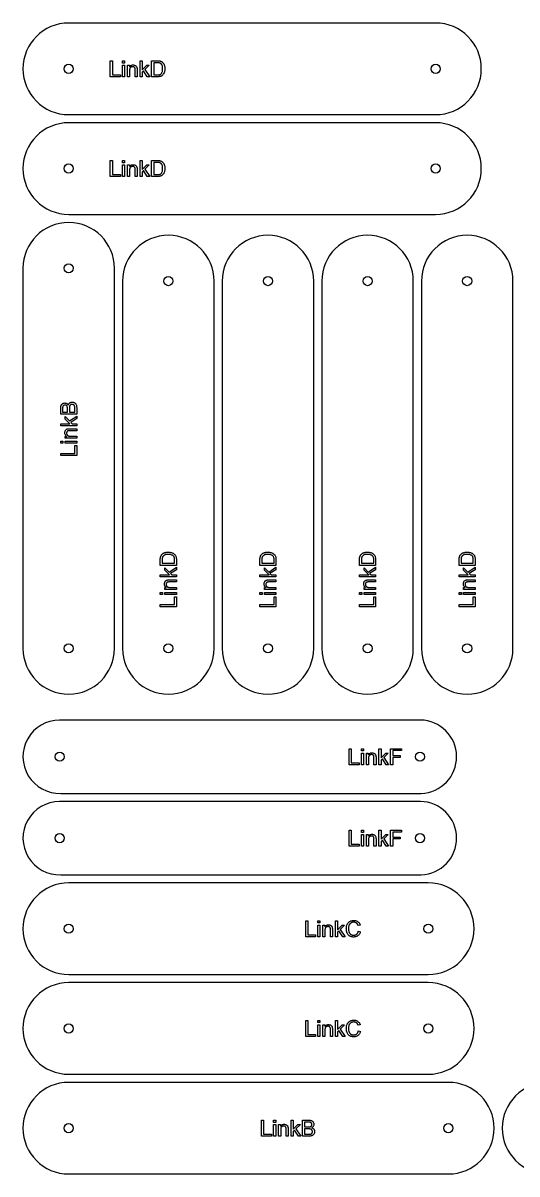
# Model space of a CAD drawing. Header units: millimetres. Extents: x 19 to 1150, y 19 to 1150.
# Drawn here: x 19 to 505, y 19 to 1150 of the extents above; entities that cross this region are included whole.
import ezdxf

# ---------------------------------------------------------------- set-up
doc = ezdxf.new("R2010")
doc.units = ezdxf.units.MM
doc.layers.add('cut', color=5, linetype='Continuous', true_color=0x0000ff)
doc.layers.add('line engraving', color=1, linetype='Continuous', true_color=0xff0000)

msp = doc.modelspace()

# ---------------------------------------------------------------- linework, layer by layer
at = {"layer": 'cut', "color": 5, "true_color": 0x0000ff}
for points in [[(424.9, 1150), (64, 1150, 1), (64, 1060), (424.9, 1060, 1)], [(424.9, 1052), (64, 1052, 1), (64, 962), (424.9, 962, 1)], [(109, 909, 1), (19, 909), (19, 535.5, 1), (109, 535.5)], [(117, 896.4), (117, 535.5, 1), (207, 535.5), (207, 896.4, 1)], [(215, 896.4), (215, 535.5, 1), (305, 535.5), (305, 896.4, 1)], [(313, 896.4), (313, 535.5, 1), (403, 535.5), (403, 896.4, 1)], [(411, 896.4), (411, 535.5, 1), (501, 535.5), (501, 896.4, 1)], [(55, 465, 1.015779), (56.1, 393), (410.7, 393, 0.980982), (409.9, 465)], [(55, 385, 1.015779), (56.1, 313), (410.7, 313, 0.980982), (409.9, 385)], [(417.7, 215, 1), (417.7, 305), (64, 305, 1), (64, 215)], [(417.7, 117, 1), (417.7, 207), (64, 207, 1), (64, 117)], [(437.5, 19, 1), (437.5, 109), (64, 109, 1), (64, 19)], [(909, 19, 1), (909, 109), (535.5, 109, 1), (535.5, 19)]]:
    msp.add_lwpolyline(points, format="xyb", close=True, dxfattribs=at)
for centre in [(64, 1105), (424.9, 1105), (64, 1007), (424.9, 1007), (64, 909), (162, 896.4), (260, 896.4), (358, 896.4), (456, 896.4), (64, 535.5), (162, 535.5), (260, 535.5), (358, 535.5), (456, 535.5), (55, 429), (409.6, 429), (55, 349), (409.6, 349), (64, 260), (417.7, 260), (64, 162), (417.7, 162), (64, 64), (437.5, 64)]:
    msp.add_circle(centre, 4.5, dxfattribs=at)
at = {"layer": 'line engraving', "color": 1, "true_color": 0xff0000}
for points in [[(104.9, 1097.1), (104.9, 1112.9), (107, 1112.9), (107, 1099), (114.8, 1099), (114.8, 1097.1), (104.9, 1097.1)], [(117, 1110.7), (117, 1112.9), (119, 1112.9), (119, 1110.7), (117, 1110.7)], [(117, 1097.1), (117, 1108.5), (119, 1108.5), (119, 1097.1), (117, 1097.1)], [(121.9, 1097.1), (121.9, 1108.5), (123.7, 1108.5), (123.7, 1106.9), (124, 1107.4), (124.4, 1107.7), (124.8, 1108.1), (125.2, 1108.3), (125.7, 1108.5), (126.2, 1108.7), (126.7, 1108.8), (127.3, 1108.8), (127.8, 1108.8), (128.3, 1108.7), (128.8, 1108.6), (129.2, 1108.4), (129.6, 1108.2), (130, 1108), (130.3, 1107.7), (130.5, 1107.5), (130.7, 1107.1), (130.9, 1106.8), (131, 1106.4), (131.1, 1106), (131.1, 1105.9), (131.2, 1105.7), (131.2, 1105.5), (131.2, 1105.3), (131.2, 1105), (131.2, 1104.8), (131.2, 1104.5), (131.2, 1104.1), (131.2, 1097.1), (129.3, 1097.1), (129.3, 1104.1), (129.3, 1104.6), (129.2, 1105.1), (129.2, 1105.5), (129.1, 1105.8), (128.9, 1106.1), (128.7, 1106.4), (128.5, 1106.6), (128.3, 1106.8), (128, 1106.9), (127.6, 1107), (127.3, 1107.1), (126.9, 1107.1), (126.6, 1107.1), (126.3, 1107.1), (126, 1107), (125.7, 1106.9), (125.5, 1106.8), (125.2, 1106.7), (125, 1106.5), (124.8, 1106.3), (124.6, 1106.1), (124.4, 1105.9), (124.2, 1105.5), (124.1, 1105.2), (124, 1104.8), (123.9, 1104.4), (123.9, 1103.9), (123.9, 1103.4), (123.9, 1097.1), (121.9, 1097.1)], [(134.2, 1097.1), (134.2, 1112.9), (136.1, 1112.9), (136.1, 1103.9), (140.7, 1108.5), (143.2, 1108.5), (138.9, 1104.3), (143.7, 1097.1), (141.3, 1097.1), (137.5, 1103), (136.1, 1101.6), (136.1, 1097.1), (134.2, 1097.1)], [(145.5, 1097.1), (145.5, 1112.9), (150.9, 1112.9), (151.4, 1112.9), (151.8, 1112.9), (152.2, 1112.9), (152.5, 1112.8), (152.9, 1112.8), (153.2, 1112.8), (153.5, 1112.7), (153.7, 1112.7), (154.1, 1112.6), (154.4, 1112.5), (154.7, 1112.4), (155, 1112.2), (155.3, 1112.1), (155.5, 1111.9), (155.8, 1111.7), (156.1, 1111.5), (156.4, 1111.3), (156.6, 1111), (156.9, 1110.7), (157.1, 1110.3), (157.4, 1110), (157.6, 1109.6), (157.8, 1109.2), (157.9, 1108.8), (158.1, 1108.4), (158.2, 1108), (158.3, 1107.5), (158.4, 1107.1), (158.5, 1106.6), (158.5, 1106.1), (158.5, 1105.6), (158.5, 1105.1), (158.5, 1104.2), (158.4, 1103.4), (158.3, 1102.6), (158.1, 1101.9), (157.9, 1101.2), (157.6, 1100.6), (157.4, 1100.1), (157, 1099.6), (156.7, 1099.2), (156.4, 1098.8), (156, 1098.4), (155.6, 1098.2), (155.2, 1097.9), (154.7, 1097.7), (154.2, 1097.5), (153.7, 1097.4), (153.1, 1097.3), (152.5, 1097.2), (151.9, 1097.1), (151.2, 1097.1), (145.5, 1097.1)], [(147.6, 1099), (150.9, 1099), (151.3, 1099), (151.7, 1099), (152, 1099), (152.3, 1099), (152.6, 1099.1), (152.9, 1099.1), (153.2, 1099.2), (153.4, 1099.3), (153.8, 1099.4), (154.2, 1099.6), (154.5, 1099.8), (154.8, 1100.1), (155.2, 1100.5), (155.5, 1100.9), (155.7, 1101.5), (156, 1102.1), (156.1, 1102.4), (156.2, 1102.7), (156.2, 1103.1), (156.3, 1103.5), (156.3, 1103.9), (156.4, 1104.3), (156.4, 1104.7), (156.4, 1105.1), (156.4, 1105.7), (156.3, 1106.3), (156.3, 1106.8), (156.2, 1107.3), (156.1, 1107.8), (155.9, 1108.2), (155.8, 1108.6), (155.6, 1108.9), (155.4, 1109.2), (155.1, 1109.5), (154.9, 1109.8), (154.7, 1110), (154.4, 1110.2), (154.2, 1110.4), (153.9, 1110.6), (153.6, 1110.7), (153.4, 1110.8), (153.1, 1110.9), (152.8, 1110.9), (152.5, 1111), (152.1, 1111), (151.8, 1111), (151.3, 1111), (150.9, 1111), (147.6, 1111), (147.6, 1099)], [(104.9, 999.1), (104.9, 1014.9), (107, 1014.9), (107, 1001), (114.8, 1001), (114.8, 999.1), (104.9, 999.1)], [(117, 1012.7), (117, 1014.9), (119, 1014.9), (119, 1012.7), (117, 1012.7)], [(117, 999.1), (117, 1010.5), (119, 1010.5), (119, 999.1), (117, 999.1)], [(121.9, 999.1), (121.9, 1010.5), (123.7, 1010.5), (123.7, 1008.9), (124, 1009.4), (124.4, 1009.7), (124.8, 1010.1), (125.2, 1010.3), (125.7, 1010.5), (126.2, 1010.7), (126.7, 1010.8), (127.3, 1010.8), (127.8, 1010.8), (128.3, 1010.7), (128.8, 1010.6), (129.2, 1010.4), (129.6, 1010.2), (130, 1010), (130.3, 1009.7), (130.5, 1009.5), (130.7, 1009.1), (130.9, 1008.8), (131, 1008.4), (131.1, 1008), (131.1, 1007.9), (131.2, 1007.7), (131.2, 1007.5), (131.2, 1007.3), (131.2, 1007), (131.2, 1006.8), (131.2, 1006.5), (131.2, 1006.1), (131.2, 999.1), (129.3, 999.1), (129.3, 1006.1), (129.3, 1006.6), (129.2, 1007.1), (129.2, 1007.5), (129.1, 1007.8), (128.9, 1008.1), (128.7, 1008.4), (128.5, 1008.6), (128.3, 1008.8), (128, 1008.9), (127.6, 1009), (127.3, 1009.1), (126.9, 1009.1), (126.6, 1009.1), (126.3, 1009.1), (126, 1009), (125.7, 1008.9), (125.5, 1008.8), (125.2, 1008.7), (125, 1008.5), (124.8, 1008.3), (124.6, 1008.1), (124.4, 1007.9), (124.2, 1007.5), (124.1, 1007.2), (124, 1006.8), (123.9, 1006.4), (123.9, 1005.9), (123.9, 1005.4), (123.9, 999.1), (121.9, 999.1)], [(134.2, 999.1), (134.2, 1014.9), (136.1, 1014.9), (136.1, 1005.9), (140.7, 1010.5), (143.2, 1010.5), (138.9, 1006.3), (143.7, 999.1), (141.3, 999.1), (137.5, 1005), (136.1, 1003.6), (136.1, 999.1), (134.2, 999.1)], [(145.5, 999.1), (145.5, 1014.9), (150.9, 1014.9), (151.4, 1014.9), (151.8, 1014.9), (152.2, 1014.9), (152.5, 1014.8), (152.9, 1014.8), (153.2, 1014.8), (153.5, 1014.7), (153.7, 1014.7), (154.1, 1014.6), (154.4, 1014.5), (154.7, 1014.4), (155, 1014.2), (155.3, 1014.1), (155.5, 1013.9), (155.8, 1013.7), (156.1, 1013.5), (156.4, 1013.3), (156.6, 1013), (156.9, 1012.7), (157.1, 1012.3), (157.4, 1012), (157.6, 1011.6), (157.8, 1011.2), (157.9, 1010.8), (158.1, 1010.4), (158.2, 1010), (158.3, 1009.5), (158.4, 1009.1), (158.5, 1008.6), (158.5, 1008.1), (158.5, 1007.6), (158.5, 1007.1), (158.5, 1006.2), (158.4, 1005.4), (158.3, 1004.6), (158.1, 1003.9), (157.9, 1003.2), (157.6, 1002.6), (157.4, 1002.1), (157, 1001.6), (156.7, 1001.2), (156.4, 1000.8), (156, 1000.4), (155.6, 1000.2), (155.2, 999.9), (154.7, 999.7), (154.2, 999.5), (153.7, 999.4), (153.1, 999.3), (152.5, 999.2), (151.9, 999.1), (151.2, 999.1), (145.5, 999.1)], [(147.6, 1001), (150.9, 1001), (151.3, 1001), (151.7, 1001), (152, 1001), (152.3, 1001), (152.6, 1001.1), (152.9, 1001.1), (153.2, 1001.2), (153.4, 1001.3), (153.8, 1001.4), (154.2, 1001.6), (154.5, 1001.8), (154.8, 1002.1), (155.2, 1002.5), (155.5, 1002.9), (155.7, 1003.5), (156, 1004.1), (156.1, 1004.4), (156.2, 1004.7), (156.2, 1005.1), (156.3, 1005.5), (156.3, 1005.9), (156.4, 1006.3), (156.4, 1006.7), (156.4, 1007.1), (156.4, 1007.7), (156.3, 1008.3), (156.3, 1008.8), (156.2, 1009.3), (156.1, 1009.8), (155.9, 1010.2), (155.8, 1010.6), (155.6, 1010.9), (155.4, 1011.2), (155.1, 1011.5), (154.9, 1011.8), (154.7, 1012), (154.4, 1012.2), (154.2, 1012.4), (153.9, 1012.6), (153.6, 1012.7), (153.4, 1012.8), (153.1, 1012.9), (152.8, 1012.9), (152.5, 1013), (152.1, 1013), (151.8, 1013), (151.3, 1013), (150.9, 1013), (147.6, 1013), (147.6, 1001)], [(71.9, 765.5), (56.1, 765.5), (56.1, 771.4), (56.1, 771.9), (56.1, 772.3), (56.2, 772.7), (56.2, 773.1), (56.3, 773.4), (56.4, 773.7), (56.5, 774), (56.6, 774.3), (56.7, 774.6), (56.9, 774.8), (57, 775.1), (57.2, 775.3), (57.4, 775.5), (57.6, 775.7), (57.8, 775.9), (58.1, 776), (58.6, 776.3), (59.1, 776.5), (59.6, 776.6), (60.1, 776.7), (60.6, 776.6), (61.1, 776.5), (61.6, 776.4), (62, 776.1), (62.3, 776), (62.5, 775.8), (62.7, 775.6), (62.9, 775.4), (63, 775.2), (63.2, 775), (63.4, 774.7), (63.5, 774.5), (63.6, 774.8), (63.7, 775.1), (63.9, 775.4), (64.1, 775.7), (64.3, 776), (64.5, 776.2), (64.7, 776.5), (64.9, 776.7), (65.2, 776.8), (65.5, 777), (65.7, 777.1), (66, 777.2), (66.3, 777.3), (66.7, 777.4), (67, 777.4), (67.3, 777.4), (67.9, 777.4), (68.4, 777.3), (68.9, 777.2), (69.4, 777), (69.8, 776.7), (70.2, 776.4), (70.6, 776.1), (70.9, 775.8), (71.1, 775.4), (71.3, 775), (71.5, 774.6), (71.6, 774.1), (71.7, 773.5), (71.8, 772.9), (71.9, 772.2), (71.9, 771.5), (71.9, 765.5)], [(62.7, 767.6), (62.7, 771), (62.7, 771.3), (62.7, 771.6), (62.7, 771.9), (62.7, 772.2), (62.7, 772.4), (62.6, 772.6), (62.6, 772.8), (62.6, 773), (62.4, 773.4), (62.2, 773.7), (62, 774), (61.8, 774.2), (61.5, 774.4), (61.1, 774.5), (60.8, 774.6), (60.4, 774.6), (60, 774.6), (59.7, 774.5), (59.3, 774.4), (59, 774.2), (58.7, 774), (58.5, 773.8), (58.3, 773.5), (58.2, 773.1), (58.1, 773), (58.1, 772.7), (58.1, 772.5), (58, 772.2), (58, 771.9), (58, 771.5), (58, 771.2), (58, 770.7), (58, 767.6), (62.7, 767.6)], [(70, 767.6), (70, 771.5), (70, 772), (70, 772.4), (70, 772.7), (70, 772.9), (69.9, 773.3), (69.8, 773.6), (69.7, 773.9), (69.5, 774.1), (69.4, 774.4), (69.2, 774.6), (68.9, 774.8), (68.6, 774.9), (68.4, 775.1), (68, 775.2), (67.7, 775.2), (67.3, 775.3), (66.9, 775.2), (66.5, 775.1), (66.1, 775), (65.8, 774.8), (65.5, 774.6), (65.2, 774.3), (65, 773.9), (64.9, 773.6), (64.8, 773.3), (64.8, 773.1), (64.7, 772.8), (64.7, 772.6), (64.6, 772.3), (64.6, 771.9), (64.6, 771.6), (64.6, 771.2), (64.6, 767.6), (70, 767.6)], [(71.9, 754.3), (56.1, 754.3), (56.1, 756.3), (65.1, 756.3), (60.5, 760.8), (60.5, 763.4), (64.7, 759), (71.9, 763.8), (71.9, 761.4), (66, 757.6), (67.4, 756.3), (71.9, 756.3), (71.9, 754.3)], [(71.9, 742), (60.5, 742), (60.5, 743.8), (62.1, 743.8), (61.6, 744.1), (61.3, 744.5), (60.9, 744.9), (60.7, 745.3), (60.5, 745.8), (60.3, 746.3), (60.2, 746.8), (60.2, 747.4), (60.2, 747.9), (60.3, 748.4), (60.4, 748.9), (60.6, 749.3), (60.8, 749.7), (61, 750.1), (61.3, 750.4), (61.5, 750.6), (61.9, 750.8), (62.2, 751), (62.6, 751.1), (63, 751.2), (63.1, 751.2), (63.3, 751.3), (63.5, 751.3), (63.7, 751.3), (64, 751.3), (64.2, 751.3), (64.5, 751.3), (64.9, 751.3), (71.9, 751.3), (71.9, 749.4), (64.9, 749.4), (64.4, 749.4), (63.9, 749.3), (63.5, 749.3), (63.2, 749.2), (62.9, 749), (62.6, 748.8), (62.4, 748.6), (62.2, 748.4), (62.1, 748.1), (62, 747.7), (61.9, 747.4), (61.9, 747), (61.9, 746.7), (61.9, 746.4), (62, 746.1), (62.1, 745.9), (62.2, 745.6), (62.3, 745.3), (62.5, 745.1), (62.7, 744.9), (62.9, 744.7), (63.1, 744.5), (63.5, 744.3), (63.8, 744.2), (64.2, 744.1), (64.6, 744), (65.1, 744), (65.6, 744), (71.9, 744), (71.9, 742)], [(58.3, 737.1), (56.1, 737.1), (56.1, 739.1), (58.3, 739.1), (58.3, 737.1)], [(71.9, 737.1), (60.5, 737.1), (60.5, 739.1), (71.9, 739.1), (71.9, 737.1)], [(71.9, 725), (56.1, 725), (56.1, 727.1), (70, 727.1), (70, 734.9), (71.9, 734.9), (71.9, 725)], [(169.9, 617), (154.1, 617), (154.1, 622.4), (154.1, 622.9), (154.1, 623.3), (154.1, 623.7), (154.2, 624), (154.2, 624.4), (154.2, 624.7), (154.3, 625), (154.3, 625.2), (154.4, 625.6), (154.5, 625.9), (154.6, 626.2), (154.8, 626.5), (154.9, 626.8), (155.1, 627), (155.3, 627.3), (155.5, 627.6), (155.7, 627.9), (156, 628.1), (156.3, 628.4), (156.7, 628.6), (157, 628.9), (157.4, 629.1), (157.8, 629.3), (158.2, 629.4), (158.6, 629.6), (159, 629.7), (159.5, 629.8), (159.9, 629.9), (160.4, 630), (160.9, 630), (161.4, 630), (161.9, 630), (162.8, 630), (163.6, 629.9), (164.4, 629.8), (165.1, 629.6), (165.8, 629.4), (166.4, 629.1), (166.9, 628.9), (167.4, 628.5), (167.8, 628.2), (168.2, 627.9), (168.6, 627.5), (168.8, 627.1), (169.1, 626.7), (169.3, 626.2), (169.5, 625.7), (169.6, 625.2), (169.7, 624.6), (169.8, 624), (169.9, 623.4), (169.9, 622.7), (169.9, 617)], [(168, 619.1), (168, 622.4), (168, 622.8), (168, 623.2), (168, 623.5), (168, 623.8), (167.9, 624.1), (167.9, 624.4), (167.8, 624.7), (167.7, 624.9), (167.6, 625.3), (167.4, 625.7), (167.2, 626), (166.9, 626.3), (166.5, 626.7), (166.1, 627), (165.5, 627.2), (164.9, 627.5), (164.6, 627.6), (164.3, 627.7), (163.9, 627.7), (163.5, 627.8), (163.1, 627.8), (162.7, 627.9), (162.3, 627.9), (161.9, 627.9), (161.3, 627.9), (160.7, 627.8), (160.2, 627.8), (159.7, 627.7), (159.2, 627.6), (158.8, 627.4), (158.4, 627.3), (158.1, 627.1), (157.8, 626.9), (157.5, 626.6), (157.2, 626.4), (157, 626.2), (156.8, 625.9), (156.6, 625.7), (156.4, 625.4), (156.3, 625.1), (156.2, 624.9), (156.1, 624.6), (156.1, 624.3), (156, 624), (156, 623.6), (156, 623.3), (156, 622.8), (156, 622.4), (156, 619.1), (168, 619.1)], [(267.9, 617), (252.1, 617), (252.1, 622.4), (252.1, 622.9), (252.1, 623.3), (252.1, 623.7), (252.2, 624), (252.2, 624.4), (252.2, 624.7), (252.3, 625), (252.3, 625.2), (252.4, 625.6), (252.5, 625.9), (252.6, 626.2), (252.8, 626.5), (252.9, 626.8), (253.1, 627), (253.3, 627.3), (253.5, 627.6), (253.7, 627.9), (254, 628.1), (254.3, 628.4), (254.7, 628.6), (255, 628.9), (255.4, 629.1), (255.8, 629.3), (256.2, 629.4), (256.6, 629.6), (257, 629.7), (257.5, 629.8), (257.9, 629.9), (258.4, 630), (258.9, 630), (259.4, 630), (259.9, 630), (260.8, 630), (261.6, 629.9), (262.4, 629.8), (263.1, 629.6), (263.8, 629.4), (264.4, 629.1), (264.9, 628.9), (265.4, 628.5), (265.8, 628.2), (266.2, 627.9), (266.6, 627.5), (266.8, 627.1), (267.1, 626.7), (267.3, 626.2), (267.5, 625.7), (267.6, 625.2), (267.7, 624.6), (267.8, 624), (267.9, 623.4), (267.9, 622.7), (267.9, 617)], [(266, 619.1), (266, 622.4), (266, 622.8), (266, 623.2), (266, 623.5), (266, 623.8), (265.9, 624.1), (265.9, 624.4), (265.8, 624.7), (265.7, 624.9), (265.6, 625.3), (265.4, 625.7), (265.2, 626), (264.9, 626.3), (264.5, 626.7), (264.1, 627), (263.5, 627.2), (262.9, 627.5), (262.6, 627.6), (262.3, 627.7), (261.9, 627.7), (261.5, 627.8), (261.1, 627.8), (260.7, 627.9), (260.3, 627.9), (259.9, 627.9), (259.3, 627.9), (258.7, 627.8), (258.2, 627.8), (257.7, 627.7), (257.2, 627.6), (256.8, 627.4), (256.4, 627.3), (256.1, 627.1), (255.8, 626.9), (255.5, 626.6), (255.2, 626.4), (255, 626.2), (254.8, 625.9), (254.6, 625.7), (254.4, 625.4), (254.3, 625.1), (254.2, 624.9), (254.1, 624.6), (254.1, 624.3), (254, 624), (254, 623.6), (254, 623.3), (254, 622.8), (254, 622.4), (254, 619.1), (266, 619.1)], [(365.9, 617), (350.1, 617), (350.1, 622.4), (350.1, 622.9), (350.1, 623.3), (350.1, 623.7), (350.2, 624), (350.2, 624.4), (350.2, 624.7), (350.3, 625), (350.3, 625.2), (350.4, 625.6), (350.5, 625.9), (350.6, 626.2), (350.8, 626.5), (350.9, 626.8), (351.1, 627), (351.3, 627.3), (351.5, 627.6), (351.7, 627.9), (352, 628.1), (352.3, 628.4), (352.7, 628.6), (353, 628.9), (353.4, 629.1), (353.8, 629.3), (354.2, 629.4), (354.6, 629.6), (355, 629.7), (355.5, 629.8), (355.9, 629.9), (356.4, 630), (356.9, 630), (357.4, 630), (357.9, 630), (358.8, 630), (359.6, 629.9), (360.4, 629.8), (361.1, 629.6), (361.8, 629.4), (362.4, 629.1), (362.9, 628.9), (363.4, 628.5), (363.8, 628.2), (364.2, 627.9), (364.6, 627.5), (364.8, 627.1), (365.1, 626.7), (365.3, 626.2), (365.5, 625.7), (365.6, 625.2), (365.7, 624.6), (365.8, 624), (365.9, 623.4), (365.9, 622.7), (365.9, 617)], [(364, 619.1), (364, 622.4), (364, 622.8), (364, 623.2), (364, 623.5), (364, 623.8), (363.9, 624.1), (363.9, 624.4), (363.8, 624.7), (363.7, 624.9), (363.6, 625.3), (363.4, 625.7), (363.2, 626), (362.9, 626.3), (362.5, 626.7), (362.1, 627), (361.5, 627.2), (360.9, 627.5), (360.6, 627.6), (360.3, 627.7), (359.9, 627.7), (359.5, 627.8), (359.1, 627.8), (358.7, 627.9), (358.3, 627.9), (357.9, 627.9), (357.3, 627.9), (356.7, 627.8), (356.2, 627.8), (355.7, 627.7), (355.2, 627.6), (354.8, 627.4), (354.4, 627.3), (354.1, 627.1), (353.8, 626.9), (353.5, 626.6), (353.2, 626.4), (353, 626.2), (352.8, 625.9), (352.6, 625.7), (352.4, 625.4), (352.3, 625.1), (352.2, 624.9), (352.1, 624.6), (352.1, 624.3), (352, 624), (352, 623.6), (352, 623.3), (352, 622.8), (352, 622.4), (352, 619.1), (364, 619.1)], [(463.9, 617), (448.1, 617), (448.1, 622.4), (448.1, 622.9), (448.1, 623.3), (448.1, 623.7), (448.2, 624), (448.2, 624.4), (448.2, 624.7), (448.3, 625), (448.3, 625.2), (448.4, 625.6), (448.5, 625.9), (448.6, 626.2), (448.8, 626.5), (448.9, 626.8), (449.1, 627), (449.3, 627.3), (449.5, 627.6), (449.7, 627.9), (450, 628.1), (450.3, 628.4), (450.7, 628.6), (451, 628.9), (451.4, 629.1), (451.8, 629.3), (452.2, 629.4), (452.6, 629.6), (453, 629.7), (453.5, 629.8), (453.9, 629.9), (454.4, 630), (454.9, 630), (455.4, 630), (455.9, 630), (456.8, 630), (457.6, 629.9), (458.4, 629.8), (459.1, 629.6), (459.8, 629.4), (460.4, 629.1), (460.9, 628.9), (461.4, 628.5), (461.8, 628.2), (462.2, 627.9), (462.6, 627.5), (462.8, 627.1), (463.1, 626.7), (463.3, 626.2), (463.5, 625.7), (463.6, 625.2), (463.7, 624.6), (463.8, 624), (463.9, 623.4), (463.9, 622.7), (463.9, 617)], [(462, 619.1), (462, 622.4), (462, 622.8), (462, 623.2), (462, 623.5), (462, 623.8), (461.9, 624.1), (461.9, 624.4), (461.8, 624.7), (461.7, 624.9), (461.6, 625.3), (461.4, 625.7), (461.2, 626), (460.9, 626.3), (460.5, 626.7), (460.1, 627), (459.5, 627.2), (458.9, 627.5), (458.6, 627.6), (458.3, 627.7), (457.9, 627.7), (457.5, 627.8), (457.1, 627.8), (456.7, 627.9), (456.3, 627.9), (455.9, 627.9), (455.3, 627.9), (454.7, 627.8), (454.2, 627.8), (453.7, 627.7), (453.2, 627.6), (452.8, 627.4), (452.4, 627.3), (452.1, 627.1), (451.8, 626.9), (451.5, 626.6), (451.2, 626.4), (451, 626.2), (450.8, 625.9), (450.6, 625.7), (450.4, 625.4), (450.3, 625.1), (450.2, 624.9), (450.1, 624.6), (450.1, 624.3), (450, 624), (450, 623.6), (450, 623.3), (450, 622.8), (450, 622.4), (450, 619.1), (462, 619.1)], [(169.9, 605.7), (154.1, 605.7), (154.1, 607.6), (163.1, 607.6), (158.5, 612.2), (158.5, 614.7), (162.7, 610.4), (169.9, 615.2), (169.9, 612.8), (164, 609), (165.4, 607.6), (169.9, 607.6), (169.9, 605.7)], [(267.9, 605.7), (252.1, 605.7), (252.1, 607.6), (261.1, 607.6), (256.5, 612.2), (256.5, 614.7), (260.7, 610.4), (267.9, 615.2), (267.9, 612.8), (262, 609), (263.4, 607.6), (267.9, 607.6), (267.9, 605.7)], [(365.9, 605.7), (350.1, 605.7), (350.1, 607.6), (359.1, 607.6), (354.5, 612.2), (354.5, 614.7), (358.7, 610.4), (365.9, 615.2), (365.9, 612.8), (360, 609), (361.4, 607.6), (365.9, 607.6), (365.9, 605.7)], [(463.9, 605.7), (448.1, 605.7), (448.1, 607.6), (457.1, 607.6), (452.5, 612.2), (452.5, 614.7), (456.7, 610.4), (463.9, 615.2), (463.9, 612.8), (458, 609), (459.4, 607.6), (463.9, 607.6), (463.9, 605.7)], [(169.9, 593.4), (158.5, 593.4), (158.5, 595.2), (160.1, 595.2), (159.6, 595.5), (159.3, 595.9), (158.9, 596.3), (158.7, 596.7), (158.5, 597.2), (158.3, 597.7), (158.2, 598.2), (158.2, 598.8), (158.2, 599.3), (158.3, 599.8), (158.4, 600.3), (158.6, 600.7), (158.8, 601.1), (159, 601.5), (159.3, 601.8), (159.5, 602), (159.9, 602.2), (160.2, 602.4), (160.6, 602.5), (161, 602.6), (161.1, 602.6), (161.3, 602.7), (161.5, 602.7), (161.7, 602.7), (162, 602.7), (162.2, 602.7), (162.5, 602.7), (162.9, 602.7), (169.9, 602.7), (169.9, 600.8), (162.9, 600.8), (162.4, 600.8), (161.9, 600.7), (161.5, 600.7), (161.2, 600.6), (160.9, 600.4), (160.6, 600.2), (160.4, 600), (160.2, 599.8), (160.1, 599.5), (160, 599.1), (159.9, 598.8), (159.9, 598.4), (159.9, 598.1), (159.9, 597.8), (160, 597.5), (160.1, 597.2), (160.2, 597), (160.3, 596.7), (160.5, 596.5), (160.7, 596.3), (160.9, 596.1), (161.1, 595.9), (161.5, 595.7), (161.8, 595.6), (162.2, 595.5), (162.6, 595.4), (163.1, 595.4), (163.6, 595.4), (169.9, 595.4), (169.9, 593.4)], [(267.9, 593.4), (256.5, 593.4), (256.5, 595.2), (258.1, 595.2), (257.6, 595.5), (257.3, 595.9), (256.9, 596.3), (256.7, 596.7), (256.5, 597.2), (256.3, 597.7), (256.2, 598.2), (256.2, 598.8), (256.2, 599.3), (256.3, 599.8), (256.4, 600.3), (256.6, 600.7), (256.8, 601.1), (257, 601.5), (257.3, 601.8), (257.5, 602), (257.9, 602.2), (258.2, 602.4), (258.6, 602.5), (259, 602.6), (259.1, 602.6), (259.3, 602.7), (259.5, 602.7), (259.7, 602.7), (260, 602.7), (260.2, 602.7), (260.5, 602.7), (260.9, 602.7), (267.9, 602.7), (267.9, 600.8), (260.9, 600.8), (260.4, 600.8), (259.9, 600.7), (259.5, 600.7), (259.2, 600.6), (258.9, 600.4), (258.6, 600.2), (258.4, 600), (258.2, 599.8), (258.1, 599.5), (258, 599.1), (257.9, 598.8), (257.9, 598.4), (257.9, 598.1), (257.9, 597.8), (258, 597.5), (258.1, 597.2), (258.2, 597), (258.3, 596.7), (258.5, 596.5), (258.7, 596.3), (258.9, 596.1), (259.1, 595.9), (259.5, 595.7), (259.8, 595.6), (260.2, 595.5), (260.6, 595.4), (261.1, 595.4), (261.6, 595.4), (267.9, 595.4), (267.9, 593.4)], [(365.9, 593.4), (354.5, 593.4), (354.5, 595.2), (356.1, 595.2), (355.6, 595.5), (355.3, 595.9), (354.9, 596.3), (354.7, 596.7), (354.5, 597.2), (354.3, 597.7), (354.2, 598.2), (354.2, 598.8), (354.2, 599.3), (354.3, 599.8), (354.4, 600.3), (354.6, 600.7), (354.8, 601.1), (355, 601.5), (355.3, 601.8), (355.5, 602), (355.9, 602.2), (356.2, 602.4), (356.6, 602.5), (357, 602.6), (357.1, 602.6), (357.3, 602.7), (357.5, 602.7), (357.7, 602.7), (358, 602.7), (358.2, 602.7), (358.5, 602.7), (358.9, 602.7), (365.9, 602.7), (365.9, 600.8), (358.9, 600.8), (358.4, 600.8), (357.9, 600.7), (357.5, 600.7), (357.2, 600.6), (356.9, 600.4), (356.6, 600.2), (356.4, 600), (356.2, 599.8), (356.1, 599.5), (356, 599.1), (355.9, 598.8), (355.9, 598.4), (355.9, 598.1), (355.9, 597.8), (356, 597.5), (356.1, 597.2), (356.2, 597), (356.3, 596.7), (356.5, 596.5), (356.7, 596.3), (356.9, 596.1), (357.1, 595.9), (357.5, 595.7), (357.8, 595.6), (358.2, 595.5), (358.6, 595.4), (359.1, 595.4), (359.6, 595.4), (365.9, 595.4), (365.9, 593.4)], [(463.9, 593.4), (452.5, 593.4), (452.5, 595.2), (454.1, 595.2), (453.6, 595.5), (453.3, 595.9), (452.9, 596.3), (452.7, 596.7), (452.5, 597.2), (452.3, 597.7), (452.2, 598.2), (452.2, 598.8), (452.2, 599.3), (452.3, 599.8), (452.4, 600.3), (452.6, 600.7), (452.8, 601.1), (453, 601.5), (453.3, 601.8), (453.5, 602), (453.9, 602.2), (454.2, 602.4), (454.6, 602.5), (455, 602.6), (455.1, 602.6), (455.3, 602.7), (455.5, 602.7), (455.7, 602.7), (456, 602.7), (456.2, 602.7), (456.5, 602.7), (456.9, 602.7), (463.9, 602.7), (463.9, 600.8), (456.9, 600.8), (456.4, 600.8), (455.9, 600.7), (455.5, 600.7), (455.2, 600.6), (454.9, 600.4), (454.6, 600.2), (454.4, 600), (454.2, 599.8), (454.1, 599.5), (454, 599.1), (453.9, 598.8), (453.9, 598.4), (453.9, 598.1), (453.9, 597.8), (454, 597.5), (454.1, 597.2), (454.2, 597), (454.3, 596.7), (454.5, 596.5), (454.7, 596.3), (454.9, 596.1), (455.1, 595.9), (455.5, 595.7), (455.8, 595.6), (456.2, 595.5), (456.6, 595.4), (457.1, 595.4), (457.6, 595.4), (463.9, 595.4), (463.9, 593.4)], [(156.3, 588.5), (154.1, 588.5), (154.1, 590.5), (156.3, 590.5), (156.3, 588.5)], [(169.9, 588.5), (158.5, 588.5), (158.5, 590.5), (169.9, 590.5), (169.9, 588.5)], [(254.3, 588.5), (252.1, 588.5), (252.1, 590.5), (254.3, 590.5), (254.3, 588.5)], [(267.9, 588.5), (256.5, 588.5), (256.5, 590.5), (267.9, 590.5), (267.9, 588.5)], [(352.3, 588.5), (350.1, 588.5), (350.1, 590.5), (352.3, 590.5), (352.3, 588.5)], [(365.9, 588.5), (354.5, 588.5), (354.5, 590.5), (365.9, 590.5), (365.9, 588.5)], [(450.3, 588.5), (448.1, 588.5), (448.1, 590.5), (450.3, 590.5), (450.3, 588.5)], [(463.9, 588.5), (452.5, 588.5), (452.5, 590.5), (463.9, 590.5), (463.9, 588.5)], [(169.9, 576.4), (154.1, 576.4), (154.1, 578.5), (168, 578.5), (168, 586.3), (169.9, 586.3), (169.9, 576.4)], [(267.9, 576.4), (252.1, 576.4), (252.1, 578.5), (266, 578.5), (266, 586.3), (267.9, 586.3), (267.9, 576.4)], [(365.9, 576.4), (350.1, 576.4), (350.1, 578.5), (364, 578.5), (364, 586.3), (365.9, 586.3), (365.9, 576.4)], [(463.9, 576.4), (448.1, 576.4), (448.1, 578.5), (462, 578.5), (462, 586.3), (463.9, 586.3), (463.9, 576.4)], [(339.9, 421.1), (339.9, 436.9), (342, 436.9), (342, 423), (349.8, 423), (349.8, 421.1), (339.9, 421.1)], [(352.1, 434.7), (352.1, 436.9), (354, 436.9), (354, 434.7), (352.1, 434.7)], [(352.1, 421.1), (352.1, 432.5), (354, 432.5), (354, 421.1), (352.1, 421.1)], [(357, 421.1), (357, 432.5), (358.7, 432.5), (358.7, 430.9), (359, 431.4), (359.4, 431.7), (359.8, 432.1), (360.2, 432.3), (360.7, 432.5), (361.2, 432.7), (361.8, 432.8), (362.3, 432.8), (362.9, 432.8), (363.3, 432.7), (363.8, 432.6), (364.2, 432.4), (364.7, 432.2), (365, 432), (365.3, 431.7), (365.5, 431.5), (365.7, 431.1), (365.9, 430.8), (366, 430.4), (366.2, 430), (366.2, 429.9), (366.2, 429.7), (366.2, 429.5), (366.2, 429.3), (366.2, 429), (366.3, 428.8), (366.3, 428.5), (366.3, 428.1), (366.3, 421.1), (364.3, 421.1), (364.3, 428.1), (364.3, 428.6), (364.3, 429.1), (364.2, 429.5), (364.1, 429.8), (364, 430.1), (363.8, 430.4), (363.6, 430.6), (363.3, 430.8), (363, 430.9), (362.7, 431), (362.3, 431.1), (361.9, 431.1), (361.6, 431.1), (361.3, 431.1), (361.1, 431), (360.8, 430.9), (360.5, 430.8), (360.3, 430.7), (360, 430.5), (359.8, 430.3), (359.6, 430.1), (359.4, 429.9), (359.3, 429.5), (359.1, 429.2), (359, 428.8), (359, 428.4), (358.9, 427.9), (358.9, 427.4), (358.9, 421.1), (357, 421.1)], [(369.2, 421.1), (369.2, 436.9), (371.2, 436.9), (371.2, 427.9), (375.8, 432.5), (378.3, 432.5), (373.9, 428.3), (378.7, 421.1), (376.3, 421.1), (372.6, 427), (371.2, 425.6), (371.2, 421.1), (369.2, 421.1)], [(380.6, 421.1), (380.6, 436.9), (391.3, 436.9), (391.3, 435), (382.7, 435), (382.7, 430.1), (390.1, 430.1), (390.1, 428.3), (382.7, 428.3), (382.7, 421.1), (380.6, 421.1)], [(339.9, 341.1), (339.9, 356.9), (342, 356.9), (342, 343), (349.8, 343), (349.8, 341.1), (339.9, 341.1)], [(352.1, 354.7), (352.1, 356.9), (354, 356.9), (354, 354.7), (352.1, 354.7)], [(352.1, 341.1), (352.1, 352.5), (354, 352.5), (354, 341.1), (352.1, 341.1)], [(357, 341.1), (357, 352.5), (358.7, 352.5), (358.7, 350.9), (359, 351.4), (359.4, 351.7), (359.8, 352.1), (360.2, 352.3), (360.7, 352.5), (361.2, 352.7), (361.8, 352.8), (362.3, 352.8), (362.9, 352.8), (363.3, 352.7), (363.8, 352.6), (364.2, 352.4), (364.7, 352.2), (365, 352), (365.3, 351.7), (365.5, 351.5), (365.7, 351.1), (365.9, 350.8), (366, 350.4), (366.2, 350), (366.2, 349.9), (366.2, 349.7), (366.2, 349.5), (366.2, 349.3), (366.2, 349), (366.3, 348.8), (366.3, 348.5), (366.3, 348.1), (366.3, 341.1), (364.3, 341.1), (364.3, 348.1), (364.3, 348.6), (364.3, 349.1), (364.2, 349.5), (364.1, 349.8), (364, 350.1), (363.8, 350.4), (363.6, 350.6), (363.3, 350.8), (363, 350.9), (362.7, 351), (362.3, 351.1), (361.9, 351.1), (361.6, 351.1), (361.3, 351.1), (361.1, 351), (360.8, 350.9), (360.5, 350.8), (360.3, 350.7), (360, 350.5), (359.8, 350.3), (359.6, 350.1), (359.4, 349.9), (359.3, 349.5), (359.1, 349.2), (359, 348.8), (359, 348.4), (358.9, 347.9), (358.9, 347.4), (358.9, 341.1), (357, 341.1)], [(369.2, 341.1), (369.2, 356.9), (371.2, 356.9), (371.2, 347.9), (375.8, 352.5), (378.3, 352.5), (373.9, 348.3), (378.7, 341.1), (376.3, 341.1), (372.6, 347), (371.2, 345.6), (371.2, 341.1), (369.2, 341.1)], [(380.6, 341.1), (380.6, 356.9), (391.3, 356.9), (391.3, 355), (382.7, 355), (382.7, 350.1), (390.1, 350.1), (390.1, 348.3), (382.7, 348.3), (382.7, 341.1), (380.6, 341.1)], [(297.1, 252.1), (297.1, 267.9), (299.2, 267.9), (299.2, 254), (306.9, 254), (306.9, 252.1), (297.1, 252.1)], [(309.2, 265.7), (309.2, 267.9), (311.1, 267.9), (311.1, 265.7), (309.2, 265.7)], [(309.2, 252.1), (309.2, 263.5), (311.1, 263.5), (311.1, 252.1), (309.2, 252.1)], [(314.1, 252.1), (314.1, 263.5), (315.8, 263.5), (315.8, 261.9), (316.2, 262.4), (316.5, 262.7), (316.9, 263.1), (317.4, 263.3), (317.9, 263.5), (318.4, 263.7), (318.9, 263.8), (319.5, 263.8), (320, 263.8), (320.5, 263.7), (320.9, 263.6), (321.4, 263.4), (321.8, 263.2), (322.1, 263), (322.4, 262.7), (322.7, 262.5), (322.9, 262.1), (323, 261.8), (323.2, 261.4), (323.3, 261), (323.3, 260.9), (323.3, 260.7), (323.3, 260.5), (323.4, 260.3), (323.4, 260), (323.4, 259.8), (323.4, 259.5), (323.4, 259.1), (323.4, 252.1), (321.5, 252.1), (321.5, 259.1), (321.4, 259.6), (321.4, 260.1), (321.3, 260.5), (321.2, 260.8), (321.1, 261.1), (320.9, 261.4), (320.7, 261.6), (320.4, 261.8), (320.1, 261.9), (319.8, 262), (319.4, 262.1), (319.1, 262.1), (318.8, 262.1), (318.5, 262.1), (318.2, 262), (317.9, 261.9), (317.7, 261.8), (317.4, 261.7), (317.2, 261.5), (316.9, 261.3), (316.7, 261.1), (316.5, 260.9), (316.4, 260.5), (316.3, 260.2), (316.2, 259.8), (316.1, 259.4), (316, 258.9), (316, 258.4), (316, 252.1), (314.1, 252.1)], [(326.4, 252.1), (326.4, 267.9), (328.3, 267.9), (328.3, 258.9), (332.9, 263.5), (335.4, 263.5), (331, 259.3), (335.9, 252.1), (333.5, 252.1), (329.7, 258), (328.3, 256.6), (328.3, 252.1), (326.4, 252.1)], [(348.9, 257.6), (351, 257.1), (350.8, 256.5), (350.6, 255.9), (350.4, 255.4), (350.1, 254.8), (349.8, 254.4), (349.4, 253.9), (349.1, 253.5), (348.6, 253.2), (348.2, 252.9), (347.7, 252.6), (347.3, 252.4), (346.7, 252.2), (346.2, 252), (345.7, 251.9), (345.1, 251.9), (344.5, 251.8), (343.8, 251.8), (343.3, 251.9), (342.7, 252), (342.2, 252.1), (341.6, 252.2), (341.2, 252.4), (340.7, 252.6), (340.3, 252.9), (339.9, 253.1), (339.6, 253.5), (339.2, 253.8), (338.9, 254.1), (338.6, 254.5), (338.3, 255), (338.1, 255.4), (337.9, 255.9), (337.7, 256.4), (337.5, 256.9), (337.4, 257.4), (337.3, 257.9), (337.2, 258.5), (337.1, 259), (337.1, 259.6), (337, 260.1), (337.1, 260.7), (337.1, 261.3), (337.2, 261.9), (337.3, 262.4), (337.4, 263), (337.6, 263.5), (337.8, 264), (338, 264.4), (338.2, 264.9), (338.5, 265.3), (338.8, 265.7), (339.1, 266), (339.5, 266.4), (339.9, 266.7), (340.2, 267), (340.7, 267.2), (341.1, 267.4), (341.6, 267.6), (342, 267.8), (342.5, 267.9), (343, 268), (343.5, 268.1), (344, 268.2), (344.5, 268.2), (345.1, 268.1), (345.6, 268.1), (346.2, 268), (346.7, 267.9), (347.2, 267.7), (347.6, 267.5), (348.1, 267.2), (348.5, 267), (348.9, 266.6), (349.2, 266.3), (349.6, 265.9), (349.9, 265.5), (350.1, 265.1), (350.4, 264.6), (350.6, 264.1), (350.7, 263.6), (348.7, 263.1), (348.5, 263.5), (348.4, 263.9), (348.2, 264.2), (348, 264.6), (347.8, 264.9), (347.6, 265.1), (347.3, 265.4), (347.1, 265.6), (346.8, 265.8), (346.5, 265.9), (346.2, 266.1), (345.9, 266.2), (345.6, 266.3), (345.2, 266.3), (344.8, 266.4), (344.5, 266.4), (344, 266.4), (343.6, 266.3), (343.2, 266.3), (342.8, 266.2), (342.4, 266), (342.1, 265.9), (341.7, 265.7), (341.4, 265.5), (341.1, 265.3), (340.8, 265), (340.6, 264.8), (340.4, 264.5), (340.2, 264.2), (340, 263.9), (339.8, 263.5), (339.7, 263.2), (339.5, 262.4), (339.3, 261.7), (339.2, 260.9), (339.2, 260.1), (339.2, 259.6), (339.2, 259.2), (339.3, 258.7), (339.3, 258.2), (339.4, 257.8), (339.5, 257.4), (339.6, 257), (339.8, 256.6), (339.9, 256.2), (340.1, 255.9), (340.3, 255.6), (340.5, 255.3), (340.8, 255), (341, 254.8), (341.3, 254.6), (341.6, 254.4), (341.9, 254.2), (342.2, 254), (342.6, 253.9), (342.9, 253.8), (343.2, 253.7), (343.6, 253.7), (343.9, 253.6), (344.3, 253.6), (344.7, 253.6), (345.1, 253.7), (345.5, 253.8), (345.9, 253.9), (346.3, 254), (346.6, 254.2), (347, 254.4), (347.3, 254.6), (347.6, 254.9), (347.8, 255.2), (348.1, 255.5), (348.3, 255.9), (348.5, 256.3), (348.7, 256.7), (348.8, 257.2), (348.9, 257.6)], [(297.1, 154.1), (297.1, 169.9), (299.2, 169.9), (299.2, 156), (306.9, 156), (306.9, 154.1), (297.1, 154.1)], [(309.2, 167.7), (309.2, 169.9), (311.1, 169.9), (311.1, 167.7), (309.2, 167.7)], [(326.4, 154.1), (326.4, 169.9), (328.3, 169.9), (328.3, 160.9), (332.9, 165.5), (335.4, 165.5), (331, 161.3), (335.9, 154.1), (333.5, 154.1), (329.7, 160), (328.3, 158.6), (328.3, 154.1), (326.4, 154.1)], [(348.9, 159.6), (351, 159.1), (350.8, 158.5), (350.6, 157.9), (350.4, 157.4), (350.1, 156.8), (349.8, 156.4), (349.4, 155.9), (349.1, 155.5), (348.6, 155.2), (348.2, 154.9), (347.7, 154.6), (347.3, 154.4), (346.7, 154.2), (346.2, 154), (345.7, 153.9), (345.1, 153.9), (344.5, 153.8), (343.8, 153.8), (343.3, 153.9), (342.7, 154), (342.2, 154.1), (341.6, 154.2), (341.2, 154.4), (340.7, 154.6), (340.3, 154.9), (339.9, 155.1), (339.6, 155.5), (339.2, 155.8), (338.9, 156.1), (338.6, 156.5), (338.3, 157), (338.1, 157.4), (337.9, 157.9), (337.7, 158.4), (337.5, 158.9), (337.4, 159.4), (337.3, 159.9), (337.2, 160.5), (337.1, 161), (337.1, 161.6), (337, 162.1), (337.1, 162.7), (337.1, 163.3), (337.2, 163.9), (337.3, 164.4), (337.4, 165), (337.6, 165.5), (337.8, 166), (338, 166.4), (338.2, 166.9), (338.5, 167.3), (338.8, 167.7), (339.1, 168), (339.5, 168.4), (339.9, 168.7), (340.2, 169), (340.7, 169.2), (341.1, 169.4), (341.6, 169.6), (342, 169.8), (342.5, 169.9), (343, 170), (343.5, 170.1), (344, 170.2), (344.5, 170.2), (345.1, 170.1), (345.6, 170.1), (346.2, 170), (346.7, 169.9), (347.2, 169.7), (347.6, 169.5), (348.1, 169.2), (348.5, 169), (348.9, 168.6), (349.2, 168.3), (349.6, 167.9), (349.9, 167.5), (350.1, 167.1), (350.4, 166.6), (350.6, 166.1), (350.7, 165.6), (348.7, 165.1), (348.5, 165.5), (348.4, 165.9), (348.2, 166.2), (348, 166.6), (347.8, 166.9), (347.6, 167.1), (347.3, 167.4), (347.1, 167.6), (346.8, 167.8), (346.5, 167.9), (346.2, 168.1), (345.9, 168.2), (345.6, 168.3), (345.2, 168.3), (344.8, 168.4), (344.5, 168.4), (344, 168.4), (343.6, 168.3), (343.2, 168.3), (342.8, 168.2), (342.4, 168), (342.1, 167.9), (341.7, 167.7), (341.4, 167.5), (341.1, 167.3), (340.8, 167), (340.6, 166.8), (340.4, 166.5), (340.2, 166.2), (340, 165.9), (339.8, 165.5), (339.7, 165.2), (339.5, 164.4), (339.3, 163.7), (339.2, 162.9), (339.2, 162.1), (339.2, 161.6), (339.2, 161.2), (339.3, 160.7), (339.3, 160.2), (339.4, 159.8), (339.5, 159.4), (339.6, 159), (339.8, 158.6), (339.9, 158.2), (340.1, 157.9), (340.3, 157.6), (340.5, 157.3), (340.8, 157), (341, 156.8), (341.3, 156.6), (341.6, 156.4), (341.9, 156.2), (342.2, 156), (342.6, 155.9), (342.9, 155.8), (343.2, 155.7), (343.6, 155.7), (343.9, 155.6), (344.3, 155.6), (344.7, 155.6), (345.1, 155.7), (345.5, 155.8), (345.9, 155.9), (346.3, 156), (346.6, 156.2), (347, 156.4), (347.3, 156.6), (347.6, 156.9), (347.8, 157.2), (348.1, 157.5), (348.3, 157.9), (348.5, 158.3), (348.7, 158.7), (348.8, 159.2), (348.9, 159.6)], [(309.2, 154.1), (309.2, 165.5), (311.1, 165.5), (311.1, 154.1), (309.2, 154.1)], [(314.1, 154.1), (314.1, 165.5), (315.8, 165.5), (315.8, 163.9), (316.2, 164.4), (316.5, 164.7), (316.9, 165.1), (317.4, 165.3), (317.9, 165.5), (318.4, 165.7), (318.9, 165.8), (319.5, 165.8), (320, 165.8), (320.5, 165.7), (320.9, 165.6), (321.4, 165.4), (321.8, 165.2), (322.1, 165), (322.4, 164.7), (322.7, 164.5), (322.9, 164.1), (323, 163.8), (323.2, 163.4), (323.3, 163), (323.3, 162.9), (323.3, 162.7), (323.3, 162.5), (323.4, 162.3), (323.4, 162), (323.4, 161.8), (323.4, 161.5), (323.4, 161.1), (323.4, 154.1), (321.5, 154.1), (321.5, 161.1), (321.4, 161.6), (321.4, 162.1), (321.3, 162.5), (321.2, 162.8), (321.1, 163.1), (320.9, 163.4), (320.7, 163.6), (320.4, 163.8), (320.1, 163.9), (319.8, 164), (319.4, 164.1), (319.1, 164.1), (318.8, 164.1), (318.5, 164.1), (318.2, 164), (317.9, 163.9), (317.7, 163.8), (317.4, 163.7), (317.2, 163.5), (316.9, 163.3), (316.7, 163.1), (316.5, 162.9), (316.4, 162.5), (316.3, 162.2), (316.2, 161.8), (316.1, 161.4), (316, 160.9), (316, 160.4), (316, 154.1), (314.1, 154.1)], [(253.5, 56.1), (253.5, 71.9), (255.6, 71.9), (255.6, 58), (263.4, 58), (263.4, 56.1), (253.5, 56.1)], [(265.6, 69.7), (265.6, 71.9), (267.6, 71.9), (267.6, 69.7), (265.6, 69.7)], [(282.8, 56.1), (282.8, 71.9), (284.8, 71.9), (284.8, 62.9), (289.3, 67.5), (291.9, 67.5), (287.5, 63.3), (292.3, 56.1), (289.9, 56.1), (286.1, 62), (284.8, 60.6), (284.8, 56.1), (282.8, 56.1)], [(294, 56.1), (294, 71.9), (299.9, 71.9), (300.4, 71.9), (300.8, 71.9), (301.2, 71.8), (301.6, 71.8), (301.9, 71.7), (302.2, 71.6), (302.5, 71.5), (302.8, 71.4), (303.1, 71.3), (303.3, 71.1), (303.6, 71), (303.8, 70.8), (304, 70.6), (304.2, 70.4), (304.4, 70.2), (304.5, 69.9), (304.8, 69.4), (305, 68.9), (305.1, 68.4), (305.2, 67.9), (305.1, 67.4), (305, 66.9), (304.9, 66.4), (304.6, 66), (304.5, 65.7), (304.3, 65.5), (304.1, 65.3), (303.9, 65.1), (303.7, 65), (303.5, 64.8), (303.2, 64.6), (303, 64.5), (303.3, 64.4), (303.6, 64.3), (303.9, 64.1), (304.2, 63.9), (304.5, 63.7), (304.7, 63.5), (305, 63.3), (305.2, 63.1), (305.3, 62.8), (305.5, 62.5), (305.6, 62.3), (305.7, 62), (305.8, 61.7), (305.9, 61.3), (305.9, 61), (305.9, 60.7), (305.9, 60.1), (305.8, 59.6), (305.7, 59.1), (305.5, 58.6), (305.2, 58.2), (304.9, 57.8), (304.6, 57.4), (304.3, 57.1), (303.9, 56.9), (303.5, 56.7), (303.1, 56.5), (302.6, 56.4), (302, 56.3), (301.4, 56.2), (300.7, 56.1), (300, 56.1), (294, 56.1)], [(296.1, 65.3), (299.5, 65.3), (299.8, 65.3), (300.1, 65.3), (300.4, 65.3), (300.7, 65.3), (300.9, 65.3), (301.1, 65.4), (301.3, 65.4), (301.5, 65.4), (301.9, 65.6), (302.2, 65.8), (302.5, 66), (302.7, 66.2), (302.9, 66.5), (303, 66.9), (303.1, 67.2), (303.1, 67.6), (303.1, 68), (303, 68.3), (302.9, 68.7), (302.7, 69), (302.5, 69.3), (302.3, 69.5), (302, 69.7), (301.6, 69.8), (301.5, 69.9), (301.2, 69.9), (301, 69.9), (300.7, 70), (300.4, 70), (300, 70), (299.7, 70), (299.2, 70), (296.1, 70), (296.1, 65.3)], [(265.6, 56.1), (265.6, 67.5), (267.6, 67.5), (267.6, 56.1), (265.6, 56.1)], [(270.5, 56.1), (270.5, 67.5), (272.3, 67.5), (272.3, 65.9), (272.6, 66.4), (273, 66.7), (273.4, 67.1), (273.8, 67.3), (274.3, 67.5), (274.8, 67.7), (275.3, 67.8), (275.9, 67.8), (276.4, 67.8), (276.9, 67.7), (277.4, 67.6), (277.8, 67.4), (278.2, 67.2), (278.6, 67), (278.9, 66.7), (279.1, 66.5), (279.3, 66.1), (279.5, 65.8), (279.6, 65.4), (279.7, 65), (279.7, 64.9), (279.8, 64.7), (279.8, 64.5), (279.8, 64.3), (279.8, 64), (279.8, 63.8), (279.8, 63.5), (279.8, 63.1), (279.8, 56.1), (277.9, 56.1), (277.9, 63.1), (277.9, 63.6), (277.8, 64.1), (277.8, 64.5), (277.7, 64.8), (277.5, 65.1), (277.3, 65.4), (277.1, 65.6), (276.9, 65.8), (276.6, 65.9), (276.2, 66), (275.9, 66.1), (275.5, 66.1), (275.2, 66.1), (274.9, 66.1), (274.6, 66), (274.4, 65.9), (274.1, 65.8), (273.8, 65.7), (273.6, 65.5), (273.4, 65.3), (273.2, 65.1), (273, 64.9), (272.8, 64.5), (272.7, 64.2), (272.6, 63.8), (272.5, 63.4), (272.5, 62.9), (272.5, 62.4), (272.5, 56.1), (270.5, 56.1)], [(296.1, 58), (300, 58), (300.5, 58), (300.9, 58), (301.2, 58), (301.4, 58), (301.8, 58.1), (302.1, 58.2), (302.4, 58.3), (302.6, 58.5), (302.9, 58.6), (303.1, 58.8), (303.3, 59.1), (303.4, 59.4), (303.6, 59.6), (303.7, 60), (303.7, 60.3), (303.8, 60.7), (303.7, 61.1), (303.6, 61.5), (303.5, 61.9), (303.3, 62.2), (303.1, 62.5), (302.8, 62.8), (302.4, 63), (302.1, 63.1), (301.8, 63.2), (301.6, 63.2), (301.3, 63.3), (301.1, 63.3), (300.8, 63.4), (300.4, 63.4), (300.1, 63.4), (299.7, 63.4), (296.1, 63.4), (296.1, 58)]]:
    msp.add_lwpolyline(points, dxfattribs=at)

doc.saveas('drawing.dxf')
